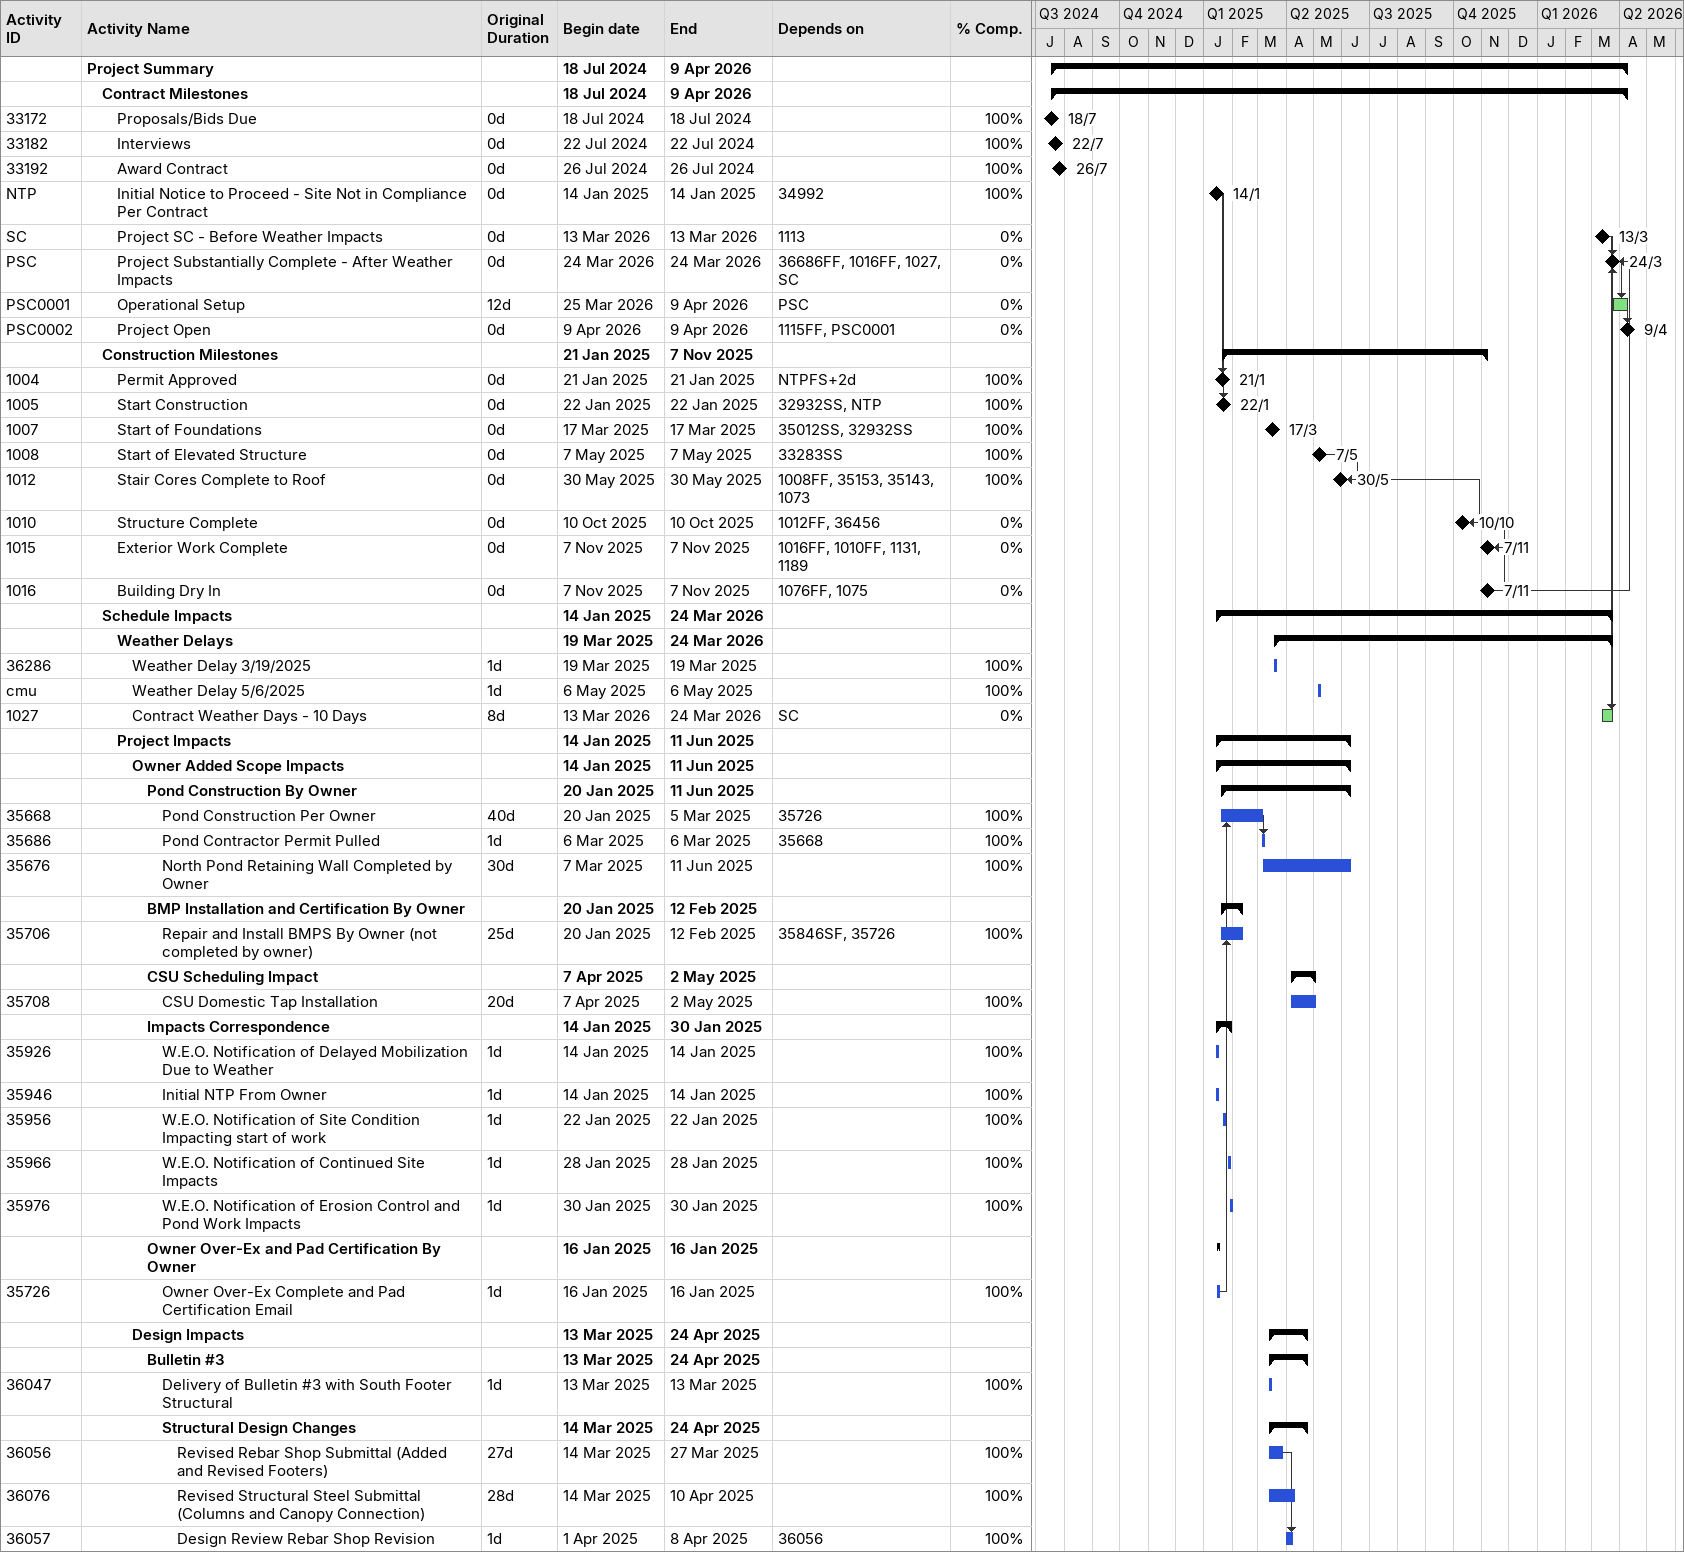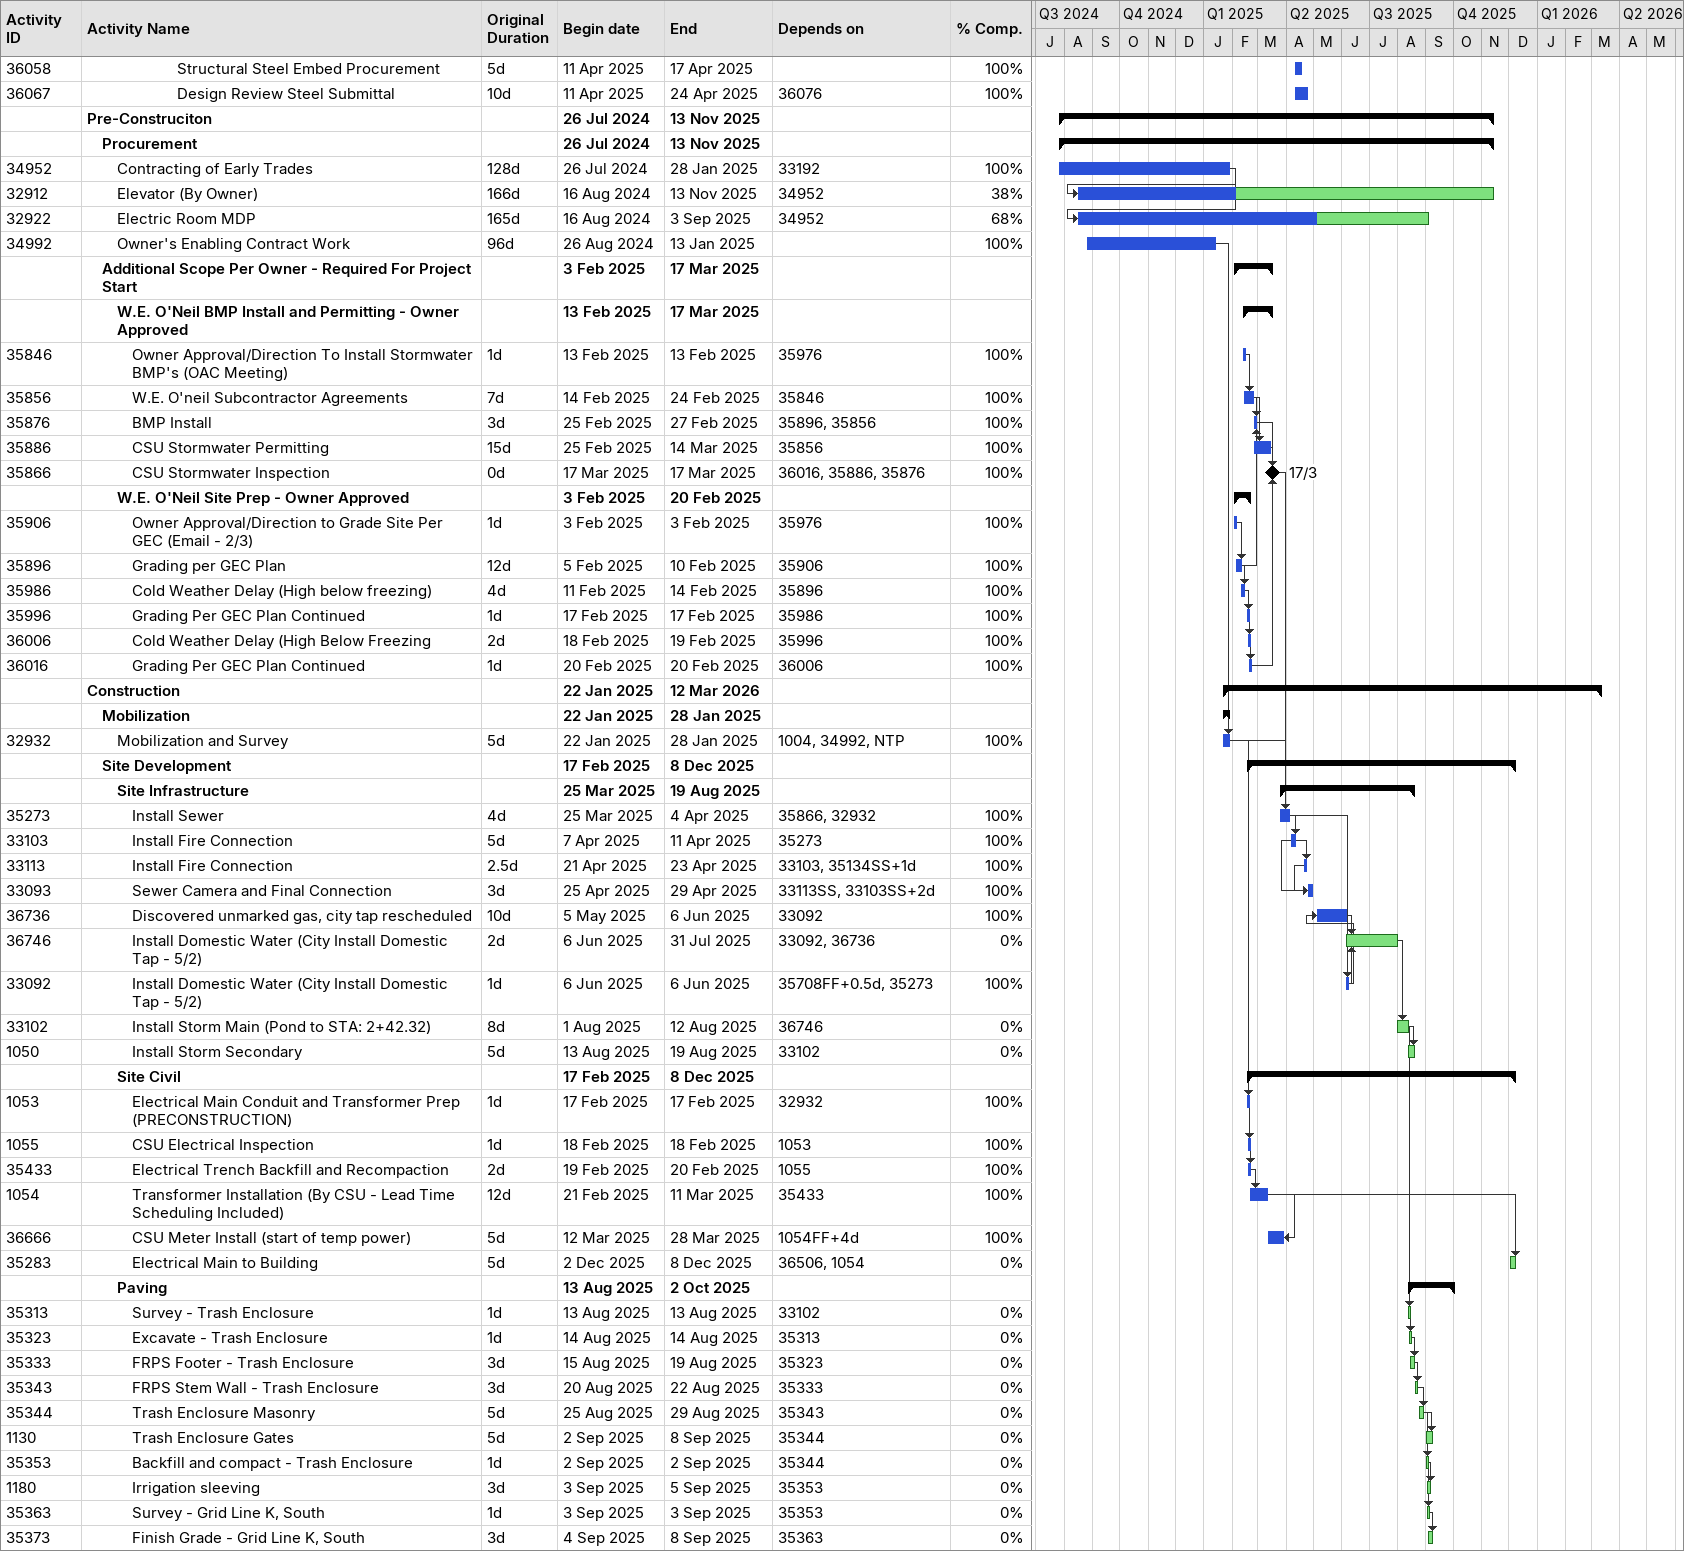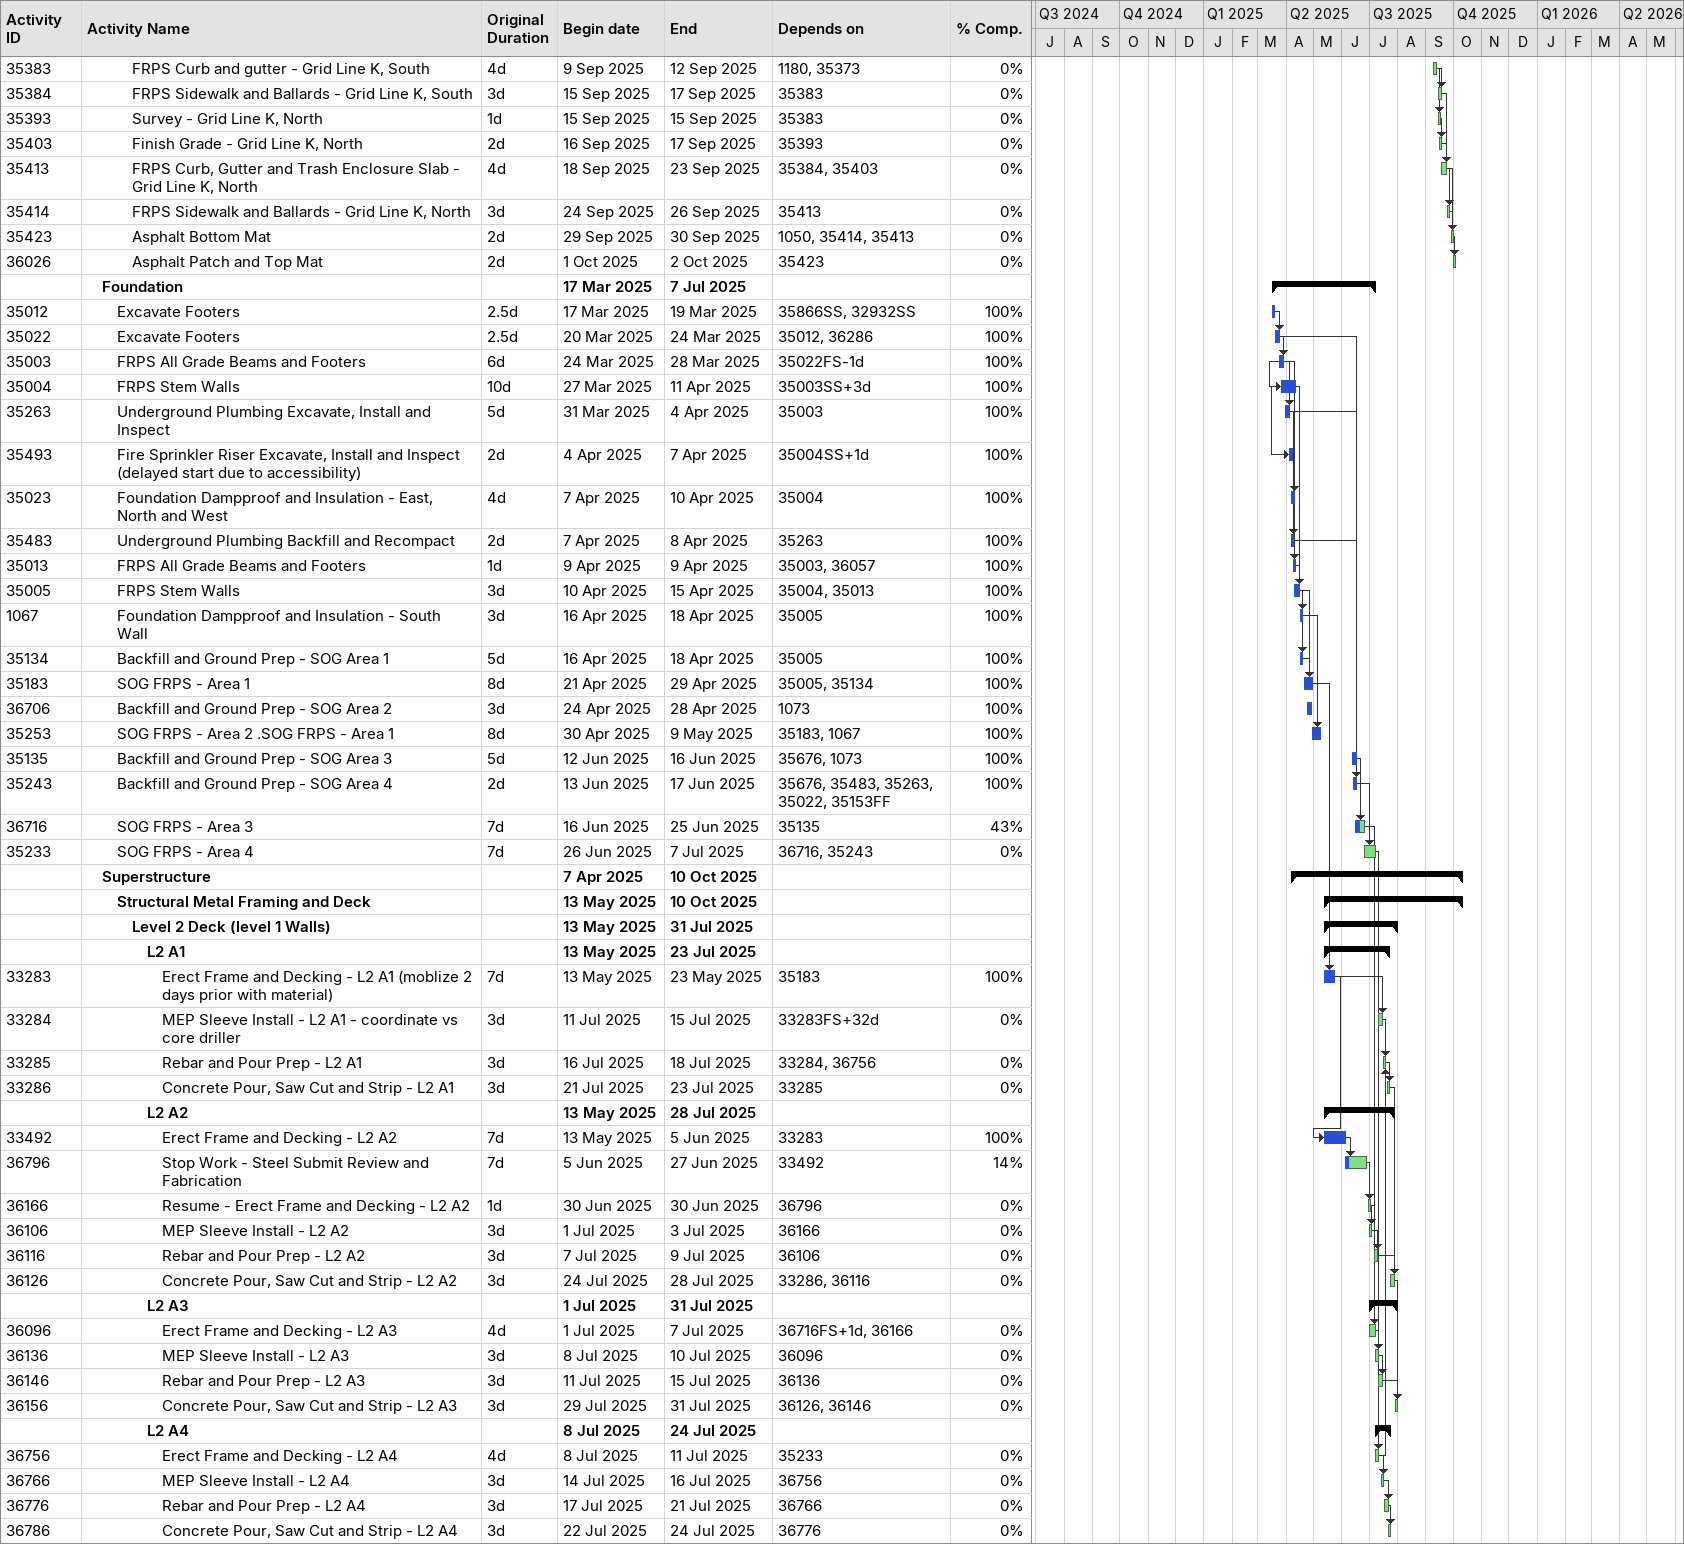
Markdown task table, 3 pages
| ID | Level | Task | Original duration | Start | Finish | Predecessors | % complete |
|---|---|---|---|---|---|---|---|
|  | 1 | **Project Summary** |  | 2024-07-18 | 2026-04-09 |  |  |
|  | 2 | **Contract Milestones** |  | 2024-07-18 | 2026-04-09 |  |  |
| 33172 | 3 | Proposals/Bids Due | 0d | 2024-07-18 | 2024-07-18 |  | 100 |
| 33182 | 3 | Interviews | 0d | 2024-07-22 | 2024-07-22 |  | 100 |
| 33192 | 3 | Award Contract | 0d | 2024-07-26 | 2024-07-26 |  | 100 |
| NTP | 3 | Initial Notice to Proceed - Site Not in Compliance Per Contract | 0d | 2025-01-14 | 2025-01-14 | 34992 | 100 |
| SC | 3 | Project SC - Before Weather Impacts | 0d | 2026-03-13 | 2026-03-13 | 1113 | 0 |
| PSC | 3 | Project Substantially Complete - After Weather Impacts | 0d | 2026-03-24 | 2026-03-24 | 36686FF, 1016FF, 1027, SC | 0 |
| PSC0001 | 3 | Operational Setup | 12d | 2026-03-25 | 2026-04-09 | PSC | 0 |
| PSC0002 | 3 | Project Open | 0d | 2026-04-09 | 2026-04-09 | 1115FF, PSC0001 | 0 |
|  | 2 | **Construction Milestones** |  | 2025-01-21 | 2025-11-07 |  |  |
| 1004 | 3 | Permit Approved | 0d | 2025-01-21 | 2025-01-21 | NTPFS+2d | 100 |
| 1005 | 3 | Start Construction | 0d | 2025-01-22 | 2025-01-22 | 32932SS, NTP | 100 |
| 1007 | 3 | Start of Foundations | 0d | 2025-03-17 | 2025-03-17 | 35012SS, 32932SS | 100 |
| 1008 | 3 | Start of Elevated Structure | 0d | 2025-05-07 | 2025-05-07 | 33283SS | 100 |
| 1012 | 3 | Stair Cores Complete to Roof | 0d | 2025-05-30 | 2025-05-30 | 1008FF, 35153, 35143, 1073 | 100 |
| 1010 | 3 | Structure Complete | 0d | 2025-10-10 | 2025-10-10 | 1012FF, 36456 | 0 |
| 1015 | 3 | Exterior Work Complete | 0d | 2025-11-07 | 2025-11-07 | 1016FF, 1010FF, 1131, 1189 | 0 |
| 1016 | 3 | Building Dry In | 0d | 2025-11-07 | 2025-11-07 | 1076FF, 1075 | 0 |
|  | 2 | **Schedule Impacts** |  | 2025-01-14 | 2026-03-24 |  |  |
|  | 3 | **Weather Delays** |  | 2025-03-19 | 2026-03-24 |  |  |
| 36286 | 4 | Weather Delay 3/19/2025 | 1d | 2025-03-19 | 2025-03-19 |  | 100 |
| cmu | 4 | Weather Delay 5/6/2025 | 1d | 2025-05-06 | 2025-05-06 |  | 100 |
| 1027 | 4 | Contract Weather Days - 10 Days | 8d | 2026-03-13 | 2026-03-24 | SC | 0 |
|  | 3 | **Project Impacts** |  | 2025-01-14 | 2025-06-11 |  |  |
|  | 4 | **Owner Added Scope Impacts** |  | 2025-01-14 | 2025-06-11 |  |  |
|  | 5 | **Pond Construction By Owner** |  | 2025-01-20 | 2025-06-11 |  |  |
| 35668 | 6 | Pond Construction Per Owner | 40d | 2025-01-20 | 2025-03-05 | 35726 | 100 |
| 35686 | 6 | Pond Contractor Permit Pulled | 1d | 2025-03-06 | 2025-03-06 | 35668 | 100 |
| 35676 | 6 | North Pond Retaining Wall Completed by Owner | 30d | 2025-03-07 | 2025-06-11 |  | 100 |
|  | 5 | **BMP Installation and Certification By Owner** |  | 2025-01-20 | 2025-02-12 |  |  |
| 35706 | 6 | Repair and Install BMPS By Owner (not completed by owner) | 25d | 2025-01-20 | 2025-02-12 | 35846SF, 35726 | 100 |
|  | 5 | **CSU Scheduling Impact** |  | 2025-04-07 | 2025-05-02 |  |  |
| 35708 | 6 | CSU Domestic Tap Installation | 20d | 2025-04-07 | 2025-05-02 |  | 100 |
|  | 5 | **Impacts Correspondence** |  | 2025-01-14 | 2025-01-30 |  |  |
| 35926 | 6 | W.E.O. Notification of Delayed Mobilization Due to Weather | 1d | 2025-01-14 | 2025-01-14 |  | 100 |
| 35946 | 6 | Initial NTP From Owner | 1d | 2025-01-14 | 2025-01-14 |  | 100 |
| 35956 | 6 | W.E.O. Notification of Site Condition Impacting start of work | 1d | 2025-01-22 | 2025-01-22 |  | 100 |
| 35966 | 6 | W.E.O. Notification of Continued Site Impacts | 1d | 2025-01-28 | 2025-01-28 |  | 100 |
| 35976 | 6 | W.E.O. Notification of Erosion Control and Pond Work Impacts | 1d | 2025-01-30 | 2025-01-30 |  | 100 |
|  | 5 | **Owner Over-Ex and Pad Certification By Owner** |  | 2025-01-16 | 2025-01-16 |  |  |
| 35726 | 6 | Owner Over-Ex Complete and Pad Certification Email | 1d | 2025-01-16 | 2025-01-16 |  | 100 |
|  | 4 | **Design Impacts** |  | 2025-03-13 | 2025-04-24 |  |  |
|  | 5 | **Bulletin #3** |  | 2025-03-13 | 2025-04-24 |  |  |
| 36047 | 6 | Delivery of Bulletin #3 with South Footer Structural | 1d | 2025-03-13 | 2025-03-13 |  | 100 |
|  | 6 | **Structural Design Changes** |  | 2025-03-14 | 2025-04-24 |  |  |
| 36056 | 7 | Revised Rebar Shop Submittal (Added and Revised Footers) | 27d | 2025-03-14 | 2025-03-27 |  | 100 |
| 36076 | 7 | Revised Structural Steel Submittal (Columns and Canopy Connection) | 28d | 2025-03-14 | 2025-04-10 |  | 100 |
| 36057 | 7 | Design Review Rebar Shop Revision | 1d | 2025-04-01 | 2025-04-08 | 36056 | 100 |
| 36058 | 7 | Structural Steel Embed Procurement | 5d | 2025-04-11 | 2025-04-17 |  | 100 |
| 36067 | 7 | Design Review Steel Submittal | 10d | 2025-04-11 | 2025-04-24 | 36076 | 100 |
|  | 1 | **Pre-Construciton** |  | 2024-07-26 | 2025-11-13 |  |  |
|  | 2 | **Procurement** |  | 2024-07-26 | 2025-11-13 |  |  |
| 34952 | 3 | Contracting of Early Trades | 128d | 2024-07-26 | 2025-01-28 | 33192 | 100 |
| 32912 | 3 | Elevator (By Owner) | 166d | 2024-08-16 | 2025-11-13 | 34952 | 38 |
| 32922 | 3 | Electric Room MDP | 165d | 2024-08-16 | 2025-09-03 | 34952 | 68 |
| 34992 | 3 | Owner's Enabling Contract Work | 96d | 2024-08-26 | 2025-01-13 |  | 100 |
|  | 2 | **Additional Scope Per Owner - Required For Project Start** |  | 2025-02-03 | 2025-03-17 |  |  |
|  | 3 | **W.E. O'Neil BMP Install and Permitting - Owner Approved** |  | 2025-02-13 | 2025-03-17 |  |  |
| 35846 | 4 | Owner Approval/Direction To Install Stormwater BMP's (OAC Meeting) | 1d | 2025-02-13 | 2025-02-13 | 35976 | 100 |
| 35856 | 4 | W.E. O'neil Subcontractor Agreements | 7d | 2025-02-14 | 2025-02-24 | 35846 | 100 |
| 35876 | 4 | BMP Install | 3d | 2025-02-25 | 2025-02-27 | 35896, 35856 | 100 |
| 35886 | 4 | CSU Stormwater Permitting | 15d | 2025-02-25 | 2025-03-14 | 35856 | 100 |
| 35866 | 4 | CSU Stormwater Inspection | 0d | 2025-03-17 | 2025-03-17 | 36016, 35886, 35876 | 100 |
|  | 3 | **W.E. O'Neil Site Prep - Owner Approved** |  | 2025-02-03 | 2025-02-20 |  |  |
| 35906 | 4 | Owner Approval/Direction to Grade Site Per GEC (Email - 2/3) | 1d | 2025-02-03 | 2025-02-03 | 35976 | 100 |
| 35896 | 4 | Grading per GEC Plan | 12d | 2025-02-05 | 2025-02-10 | 35906 | 100 |
| 35986 | 4 | Cold Weather Delay (High below freezing) | 4d | 2025-02-11 | 2025-02-14 | 35896 | 100 |
| 35996 | 4 | Grading Per GEC Plan Continued | 1d | 2025-02-17 | 2025-02-17 | 35986 | 100 |
| 36006 | 4 | Cold Weather Delay (High Below Freezing | 2d | 2025-02-18 | 2025-02-19 | 35996 | 100 |
| 36016 | 4 | Grading Per GEC Plan Continued | 1d | 2025-02-20 | 2025-02-20 | 36006 | 100 |
|  | 1 | **Construction** |  | 2025-01-22 | 2026-03-12 |  |  |
|  | 2 | **Mobilization** |  | 2025-01-22 | 2025-01-28 |  |  |
| 32932 | 3 | Mobilization and Survey | 5d | 2025-01-22 | 2025-01-28 | 1004, 34992, NTP | 100 |
|  | 2 | **Site Development** |  | 2025-02-17 | 2025-12-08 |  |  |
|  | 3 | **Site Infrastructure** |  | 2025-03-25 | 2025-08-19 |  |  |
| 35273 | 4 | Install Sewer | 4d | 2025-03-25 | 2025-04-04 | 35866, 32932 | 100 |
| 33103 | 4 | Install Fire Connection | 5d | 2025-04-07 | 2025-04-11 | 35273 | 100 |
| 33113 | 4 | Install Fire Connection | 2.5d | 2025-04-21 | 2025-04-23 | 33103, 35134SS+1d | 100 |
| 33093 | 4 | Sewer Camera and Final Connection | 3d | 2025-04-25 | 2025-04-29 | 33113SS, 33103SS+2d | 100 |
| 36736 | 4 | Discovered unmarked gas, city tap rescheduled | 10d | 2025-05-05 | 2025-06-06 | 33092 | 100 |
| 36746 | 4 | Install Domestic Water (City Install Domestic Tap - 5/2) | 2d | 2025-06-06 | 2025-07-31 | 33092, 36736 | 0 |
| 33092 | 4 | Install Domestic Water (City Install Domestic Tap - 5/2) | 1d | 2025-06-06 | 2025-06-06 | 35708FF+0.5d, 35273 | 100 |
| 33102 | 4 | Install Storm Main (Pond to STA: 2+42.32) | 8d | 2025-08-01 | 2025-08-12 | 36746 | 0 |
| 1050 | 4 | Install Storm Secondary | 5d | 2025-08-13 | 2025-08-19 | 33102 | 0 |
|  | 3 | **Site Civil** |  | 2025-02-17 | 2025-12-08 |  |  |
| 1053 | 4 | Electrical Main Conduit and Transformer Prep (PRECONSTRUCTION) | 1d | 2025-02-17 | 2025-02-17 | 32932 | 100 |
| 1055 | 4 | CSU Electrical Inspection | 1d | 2025-02-18 | 2025-02-18 | 1053 | 100 |
| 35433 | 4 | Electrical Trench Backfill and Recompaction | 2d | 2025-02-19 | 2025-02-20 | 1055 | 100 |
| 1054 | 4 | Transformer Installation (By CSU - Lead Time Scheduling Included) | 12d | 2025-02-21 | 2025-03-11 | 35433 | 100 |
| 36666 | 4 | CSU Meter Install (start of temp power) | 5d | 2025-03-12 | 2025-03-28 | 1054FF+4d | 100 |
| 35283 | 4 | Electrical Main to Building | 5d | 2025-12-02 | 2025-12-08 | 36506, 1054 | 0 |
|  | 3 | **Paving** |  | 2025-08-13 | 2025-10-02 |  |  |
| 35313 | 4 | Survey - Trash Enclosure | 1d | 2025-08-13 | 2025-08-13 | 33102 | 0 |
| 35323 | 4 | Excavate - Trash Enclosure | 1d | 2025-08-14 | 2025-08-14 | 35313 | 0 |
| 35333 | 4 | FRPS Footer - Trash Enclosure | 3d | 2025-08-15 | 2025-08-19 | 35323 | 0 |
| 35343 | 4 | FRPS Stem Wall - Trash Enclosure | 3d | 2025-08-20 | 2025-08-22 | 35333 | 0 |
| 35344 | 4 | Trash Enclosure Masonry | 5d | 2025-08-25 | 2025-08-29 | 35343 | 0 |
| 1130 | 4 | Trash Enclosure Gates | 5d | 2025-09-02 | 2025-09-08 | 35344 | 0 |
| 35353 | 4 | Backfill and compact - Trash Enclosure | 1d | 2025-09-02 | 2025-09-02 | 35344 | 0 |
| 1180 | 4 | Irrigation sleeving | 3d | 2025-09-03 | 2025-09-05 | 35353 | 0 |
| 35363 | 4 | Survey - Grid Line K, South | 1d | 2025-09-03 | 2025-09-03 | 35353 | 0 |
| 35373 | 4 | Finish Grade - Grid Line K, South | 3d | 2025-09-04 | 2025-09-08 | 35363 | 0 |
| 35383 | 4 | FRPS Curb and gutter - Grid Line K, South | 4d | 2025-09-09 | 2025-09-12 | 1180, 35373 | 0 |
| 35384 | 4 | FRPS Sidewalk and Ballards - Grid Line K, South | 3d | 2025-09-15 | 2025-09-17 | 35383 | 0 |
| 35393 | 4 | Survey - Grid Line K, North | 1d | 2025-09-15 | 2025-09-15 | 35383 | 0 |
| 35403 | 4 | Finish Grade - Grid Line K, North | 2d | 2025-09-16 | 2025-09-17 | 35393 | 0 |
| 35413 | 4 | FRPS Curb, Gutter and Trash Enclosure Slab - Grid Line K, North | 4d | 2025-09-18 | 2025-09-23 | 35384, 35403 | 0 |
| 35414 | 4 | FRPS Sidewalk and Ballards - Grid Line K, North | 3d | 2025-09-24 | 2025-09-26 | 35413 | 0 |
| 35423 | 4 | Asphalt Bottom Mat | 2d | 2025-09-29 | 2025-09-30 | 1050, 35414, 35413 | 0 |
| 36026 | 4 | Asphalt Patch and Top Mat | 2d | 2025-10-01 | 2025-10-02 | 35423 | 0 |
|  | 2 | **Foundation** |  | 2025-03-17 | 2025-07-07 |  |  |
| 35012 | 3 | Excavate Footers | 2.5d | 2025-03-17 | 2025-03-19 | 35866SS, 32932SS | 100 |
| 35022 | 3 | Excavate Footers | 2.5d | 2025-03-20 | 2025-03-24 | 35012, 36286 | 100 |
| 35003 | 3 | FRPS All Grade Beams and Footers | 6d | 2025-03-24 | 2025-03-28 | 35022FS-1d | 100 |
| 35004 | 3 | FRPS Stem Walls | 10d | 2025-03-27 | 2025-04-11 | 35003SS+3d | 100 |
| 35263 | 3 | Underground Plumbing Excavate, Install and Inspect | 5d | 2025-03-31 | 2025-04-04 | 35003 | 100 |
| 35493 | 3 | Fire Sprinkler Riser Excavate, Install and Inspect (delayed start due to accessibility) | 2d | 2025-04-04 | 2025-04-07 | 35004SS+1d | 100 |
| 35023 | 3 | Foundation Dampproof and Insulation - East, North and West | 4d | 2025-04-07 | 2025-04-10 | 35004 | 100 |
| 35483 | 3 | Underground Plumbing Backfill and Recompact | 2d | 2025-04-07 | 2025-04-08 | 35263 | 100 |
| 35013 | 3 | FRPS All Grade Beams and Footers | 1d | 2025-04-09 | 2025-04-09 | 35003, 36057 | 100 |
| 35005 | 3 | FRPS Stem Walls | 3d | 2025-04-10 | 2025-04-15 | 35004, 35013 | 100 |
| 1067 | 3 | Foundation Dampproof and Insulation - South Wall | 3d | 2025-04-16 | 2025-04-18 | 35005 | 100 |
| 35134 | 3 | Backfill and Ground Prep - SOG Area 1 | 5d | 2025-04-16 | 2025-04-18 | 35005 | 100 |
| 35183 | 3 | SOG FRPS - Area 1 | 8d | 2025-04-21 | 2025-04-29 | 35005, 35134 | 100 |
| 36706 | 3 | Backfill and Ground Prep - SOG Area 2 | 3d | 2025-04-24 | 2025-04-28 | 1073 | 100 |
| 35253 | 3 | SOG FRPS - Area 2 .SOG FRPS - Area 1 | 8d | 2025-04-30 | 2025-05-09 | 35183, 1067 | 100 |
| 35135 | 3 | Backfill and Ground Prep - SOG Area 3 | 5d | 2025-06-12 | 2025-06-16 | 35676, 1073 | 100 |
| 35243 | 3 | Backfill and Ground Prep - SOG Area 4 | 2d | 2025-06-13 | 2025-06-17 | 35676, 35483, 35263, 35022, 35153FF | 100 |
| 36716 | 3 | SOG FRPS - Area 3 | 7d | 2025-06-16 | 2025-06-25 | 35135 | 43 |
| 35233 | 3 | SOG FRPS - Area 4 | 7d | 2025-06-26 | 2025-07-07 | 36716, 35243 | 0 |
|  | 2 | **Superstructure** |  | 2025-04-07 | 2025-10-10 |  |  |
|  | 3 | **Structural Metal Framing and Deck** |  | 2025-05-13 | 2025-10-10 |  |  |
|  | 4 | **Level 2 Deck (level 1 Walls)** |  | 2025-05-13 | 2025-07-31 |  |  |
|  | 5 | **L2 A1** |  | 2025-05-13 | 2025-07-23 |  |  |
| 33283 | 6 | Erect Frame and Decking - L2 A1 (moblize 2 days prior with material) | 7d | 2025-05-13 | 2025-05-23 | 35183 | 100 |
| 33284 | 6 | MEP Sleeve Install - L2 A1 - coordinate vs core driller | 3d | 2025-07-11 | 2025-07-15 | 33283FS+32d | 0 |
| 33285 | 6 | Rebar and Pour Prep - L2 A1 | 3d | 2025-07-16 | 2025-07-18 | 33284, 36756 | 0 |
| 33286 | 6 | Concrete Pour, Saw Cut and Strip - L2 A1 | 3d | 2025-07-21 | 2025-07-23 | 33285 | 0 |
|  | 5 | **L2 A2** |  | 2025-05-13 | 2025-07-28 |  |  |
| 33492 | 6 | Erect Frame and Decking - L2 A2 | 7d | 2025-05-13 | 2025-06-05 | 33283 | 100 |
| 36796 | 6 | Stop Work - Steel Submit Review and Fabrication | 7d | 2025-06-05 | 2025-06-27 | 33492 | 14 |
| 36166 | 6 | Resume - Erect Frame and Decking - L2 A2 | 1d | 2025-06-30 | 2025-06-30 | 36796 | 0 |
| 36106 | 6 | MEP Sleeve Install - L2 A2 | 3d | 2025-07-01 | 2025-07-03 | 36166 | 0 |
| 36116 | 6 | Rebar and Pour Prep - L2 A2 | 3d | 2025-07-07 | 2025-07-09 | 36106 | 0 |
| 36126 | 6 | Concrete Pour, Saw Cut and Strip - L2 A2 | 3d | 2025-07-24 | 2025-07-28 | 33286, 36116 | 0 |
|  | 5 | **L2 A3** |  | 2025-07-01 | 2025-07-31 |  |  |
| 36096 | 6 | Erect Frame and Decking - L2 A3 | 4d | 2025-07-01 | 2025-07-07 | 36716FS+1d, 36166 | 0 |
| 36136 | 6 | MEP Sleeve Install - L2 A3 | 3d | 2025-07-08 | 2025-07-10 | 36096 | 0 |
| 36146 | 6 | Rebar and Pour Prep - L2 A3 | 3d | 2025-07-11 | 2025-07-15 | 36136 | 0 |
| 36156 | 6 | Concrete Pour, Saw Cut and Strip - L2 A3 | 3d | 2025-07-29 | 2025-07-31 | 36126, 36146 | 0 |
|  | 5 | **L2 A4** |  | 2025-07-08 | 2025-07-24 |  |  |
| 36756 | 6 | Erect Frame and Decking - L2 A4 | 4d | 2025-07-08 | 2025-07-11 | 35233 | 0 |
| 36766 | 6 | MEP Sleeve Install - L2 A4 | 3d | 2025-07-14 | 2025-07-16 | 36756 | 0 |
| 36776 | 6 | Rebar and Pour Prep - L2 A4 | 3d | 2025-07-17 | 2025-07-21 | 36766 | 0 |
| 36786 | 6 | Concrete Pour, Saw Cut and Strip - L2 A4 | 3d | 2025-07-22 | 2025-07-24 | 36776 | 0 |
